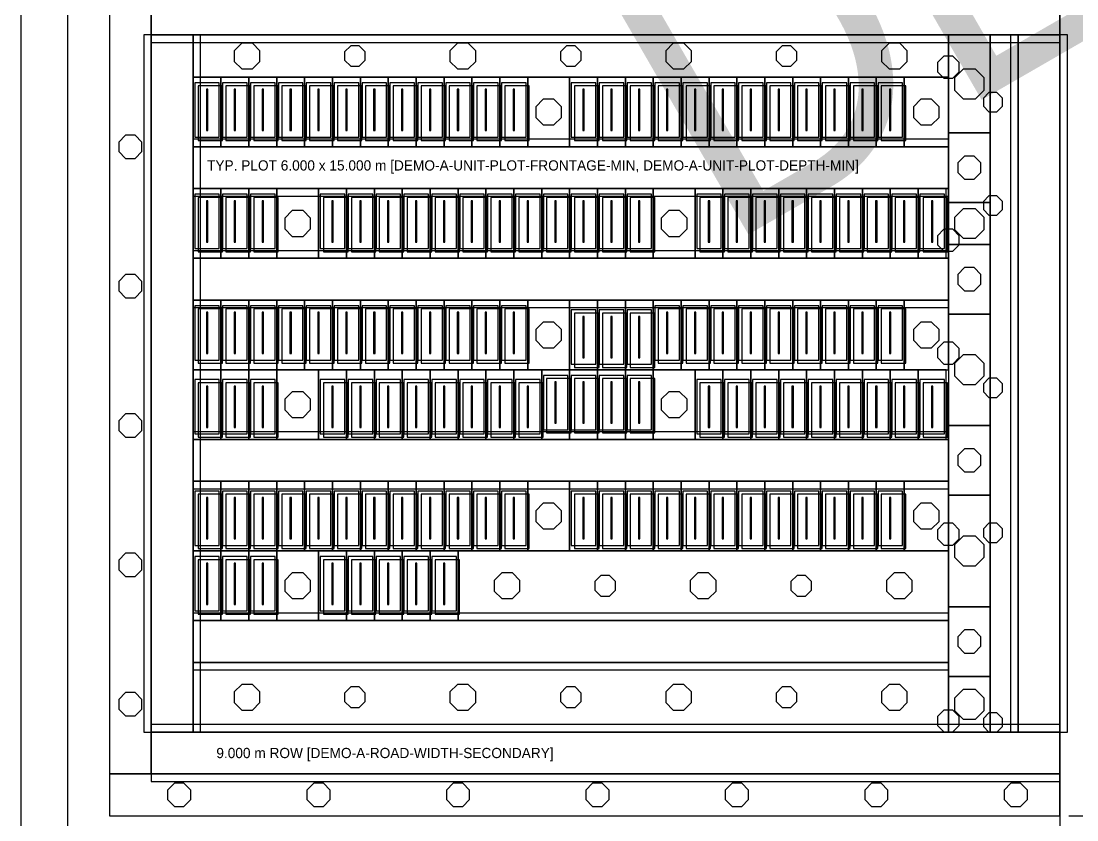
# Model space of a CAD drawing. Header units: metres. Extents: x -33 to 460, y -76 to 440.
# Drawn here: x -10 to 217.1, y 11.1 to 183.1 of the extents above; entities that cross this region are included whole.
import ezdxf
from ezdxf.enums import TextEntityAlignment as Align

# ---------------------------------------------------------------- set-up
doc = ezdxf.new("R2010")
doc.units = ezdxf.units.M
doc.linetypes.add('DASHED', pattern=[4.8, 3, -1.8])
for name, color, linetype in [('BUILDING', 34, 'CONTINUOUS'), ('DIMENSION', 2, 'CONTINUOUS'), ('ENVELOPE', 1, 'DASHED'), ('GREEN', 3, 'CONTINUOUS'), ('MARKING', 7, 'CONTINUOUS'), ('PAVING', 9, 'CONTINUOUS'), ('PLOT', 30, 'CONTINUOUS'), ('ROAD-PRIMARY', 8, 'CONTINUOUS'), ('ROAD-SECONDARY', 9, 'CONTINUOUS'), ('SHADOW', 8, 'CONTINUOUS'), ('SITE', 7, 'CONTINUOUS'), ('TREE', 3, 'CONTINUOUS'), ('WATERMARK', 8, 'CONTINUOUS')]:
    doc.layers.add(name, color=color, linetype=linetype)

msp = doc.modelspace()

# ---------------------------------------------------------------- linework, layer by layer
at = {"layer": 'BUILDING'}
for points in [[(27.36, 158.1), (32.64, 158.1), (32.64, 169.8), (27.36, 169.8)], [(33.36, 158.1), (38.64, 158.1), (38.64, 169.8), (33.36, 169.8)], [(39.36, 158.1), (44.64, 158.1), (44.64, 169.8), (39.36, 169.8)], [(45.36, 158.1), (50.64, 158.1), (50.64, 169.8), (45.36, 169.8)], [(51.36, 158.1), (56.64, 158.1), (56.64, 169.8), (51.36, 169.8)], [(57.36, 158.1), (62.64, 158.1), (62.64, 169.8), (57.36, 169.8)], [(63.36, 158.1), (68.64, 158.1), (68.64, 169.8), (63.36, 169.8)], [(69.36, 158.1), (74.64, 158.1), (74.64, 169.8), (69.36, 169.8)], [(75.36, 158.1), (80.64, 158.1), (80.64, 169.8), (75.36, 169.8)], [(81.36, 158.1), (86.64, 158.1), (86.64, 169.8), (81.36, 169.8)], [(87.36, 158.1), (92.64, 158.1), (92.64, 169.8), (87.36, 169.8)], [(93.36, 158.1), (98.64, 158.1), (98.64, 169.8), (93.36, 169.8)], [(108.36, 158.1), (113.64, 158.1), (113.64, 169.8), (108.36, 169.8)], [(114.36, 158.1), (119.64, 158.1), (119.64, 169.8), (114.36, 169.8)], [(120.36, 158.1), (125.64, 158.1), (125.64, 169.8), (120.36, 169.8)], [(126.36, 158.1), (131.64, 158.1), (131.64, 169.8), (126.36, 169.8)], [(132.36, 158.1), (137.64, 158.1), (137.64, 169.8), (132.36, 169.8)], [(138.36, 158.1), (143.64, 158.1), (143.64, 169.8), (138.36, 169.8)], [(144.36, 158.1), (149.64, 158.1), (149.64, 169.8), (144.36, 169.8)], [(150.36, 158.1), (155.64, 158.1), (155.64, 169.8), (150.36, 169.8)], [(156.36, 158.1), (161.64, 158.1), (161.64, 169.8), (156.36, 169.8)], [(162.36, 158.1), (167.64, 158.1), (167.64, 169.8), (162.36, 169.8)], [(168.36, 158.1), (173.64, 158.1), (173.64, 169.8), (168.36, 169.8)], [(174.36, 158.1), (179.64, 158.1), (179.64, 169.8), (174.36, 169.8)], [(27.36, 134.1), (32.64, 134.1), (32.64, 145.8), (27.36, 145.8)], [(33.36, 134.1), (38.64, 134.1), (38.64, 145.8), (33.36, 145.8)], [(39.36, 134.1), (44.64, 134.1), (44.64, 145.8), (39.36, 145.8)], [(54.36, 134.1), (59.64, 134.1), (59.64, 145.8), (54.36, 145.8)], [(60.36, 134.1), (65.64, 134.1), (65.64, 145.8), (60.36, 145.8)], [(66.36, 134.1), (71.64, 134.1), (71.64, 145.8), (66.36, 145.8)], [(72.36, 134.1), (77.64, 134.1), (77.64, 145.8), (72.36, 145.8)], [(78.36, 134.1), (83.64, 134.1), (83.64, 145.8), (78.36, 145.8)], [(84.36, 134.1), (89.64, 134.1), (89.64, 145.8), (84.36, 145.8)], [(90.36, 134.1), (95.64, 134.1), (95.64, 145.8), (90.36, 145.8)], [(96.36, 134.1), (101.64, 134.1), (101.64, 145.8), (96.36, 145.8)], [(102.36, 134.1), (107.64, 134.1), (107.64, 145.8), (102.36, 145.8)], [(108.36, 134.1), (113.64, 134.1), (113.64, 145.8), (108.36, 145.8)], [(114.36, 134.1), (119.64, 134.1), (119.64, 145.8), (114.36, 145.8)], [(120.36, 134.1), (125.64, 134.1), (125.64, 145.8), (120.36, 145.8)], [(135.36, 134.1), (140.64, 134.1), (140.64, 145.8), (135.36, 145.8)], [(141.36, 134.1), (146.64, 134.1), (146.64, 145.8), (141.36, 145.8)], [(147.36, 134.1), (152.64, 134.1), (152.64, 145.8), (147.36, 145.8)], [(153.36, 134.1), (158.64, 134.1), (158.64, 145.8), (153.36, 145.8)], [(159.36, 134.1), (164.64, 134.1), (164.64, 145.8), (159.36, 145.8)], [(165.36, 134.1), (170.64, 134.1), (170.64, 145.8), (165.36, 145.8)], [(171.36, 134.1), (176.64, 134.1), (176.64, 145.8), (171.36, 145.8)], [(177.36, 134.1), (182.64, 134.1), (182.64, 145.8), (177.36, 145.8)], [(183.36, 134.1), (188.64, 134.1), (188.64, 145.8), (183.36, 145.8)], [(27.36, 110.1), (32.64, 110.1), (32.64, 121.8), (27.36, 121.8)], [(33.36, 110.1), (38.64, 110.1), (38.64, 121.8), (33.36, 121.8)], [(39.36, 110.1), (44.64, 110.1), (44.64, 121.8), (39.36, 121.8)], [(45.36, 110.1), (50.64, 110.1), (50.64, 121.8), (45.36, 121.8)], [(51.36, 110.1), (56.64, 110.1), (56.64, 121.8), (51.36, 121.8)], [(57.36, 110.1), (62.64, 110.1), (62.64, 121.8), (57.36, 121.8)], [(63.36, 110.1), (68.64, 110.1), (68.64, 121.8), (63.36, 121.8)], [(69.36, 110.1), (74.64, 110.1), (74.64, 121.8), (69.36, 121.8)], [(75.36, 110.1), (80.64, 110.1), (80.64, 121.8), (75.36, 121.8)], [(81.36, 110.1), (86.64, 110.1), (86.64, 121.8), (81.36, 121.8)], [(87.36, 110.1), (92.64, 110.1), (92.64, 121.8), (87.36, 121.8)], [(93.36, 110.1), (98.64, 110.1), (98.64, 121.8), (93.36, 121.8)], [(108.36, 109.2), (113.64, 109.2), (113.64, 120.9), (108.36, 120.9)], [(114.36, 109.2), (119.64, 109.2), (119.64, 120.9), (114.36, 120.9)], [(120.36, 109.2), (125.64, 109.2), (125.64, 120.9), (120.36, 120.9)], [(126.36, 110.1), (131.64, 110.1), (131.64, 121.8), (126.36, 121.8)], [(132.36, 110.1), (137.64, 110.1), (137.64, 121.8), (132.36, 121.8)], [(138.36, 110.1), (143.64, 110.1), (143.64, 121.8), (138.36, 121.8)], [(144.36, 110.1), (149.64, 110.1), (149.64, 121.8), (144.36, 121.8)], [(150.36, 110.1), (155.64, 110.1), (155.64, 121.8), (150.36, 121.8)], [(156.36, 110.1), (161.64, 110.1), (161.64, 121.8), (156.36, 121.8)], [(162.36, 110.1), (167.64, 110.1), (167.64, 121.8), (162.36, 121.8)], [(168.36, 110.1), (173.64, 110.1), (173.64, 121.8), (168.36, 121.8)], [(174.36, 110.1), (179.64, 110.1), (179.64, 121.8), (174.36, 121.8)], [(102.36, 95.1), (107.64, 95.1), (107.64, 106.8), (102.36, 106.8)], [(108.36, 95.1), (113.64, 95.1), (113.64, 106.8), (108.36, 106.8)], [(114.36, 95.1), (119.64, 95.1), (119.64, 106.8), (114.36, 106.8)], [(120.36, 95.1), (125.64, 95.1), (125.64, 106.8), (120.36, 106.8)], [(27.36, 94.2), (32.64, 94.2), (32.64, 105.9), (27.36, 105.9)], [(33.36, 94.2), (38.64, 94.2), (38.64, 105.9), (33.36, 105.9)], [(39.36, 94.2), (44.64, 94.2), (44.64, 105.9), (39.36, 105.9)], [(54.36, 94.2), (59.64, 94.2), (59.64, 105.9), (54.36, 105.9)], [(60.36, 94.2), (65.64, 94.2), (65.64, 105.9), (60.36, 105.9)], [(66.36, 94.2), (71.64, 94.2), (71.64, 105.9), (66.36, 105.9)], [(72.36, 94.2), (77.64, 94.2), (77.64, 105.9), (72.36, 105.9)], [(78.36, 94.2), (83.64, 94.2), (83.64, 105.9), (78.36, 105.9)], [(84.36, 94.2), (89.64, 94.2), (89.64, 105.9), (84.36, 105.9)], [(90.36, 94.2), (95.64, 94.2), (95.64, 105.9), (90.36, 105.9)], [(96.36, 94.2), (101.64, 94.2), (101.64, 105.9), (96.36, 105.9)], [(135.36, 94.2), (140.64, 94.2), (140.64, 105.9), (135.36, 105.9)], [(141.36, 94.2), (146.64, 94.2), (146.64, 105.9), (141.36, 105.9)], [(147.36, 94.2), (152.64, 94.2), (152.64, 105.9), (147.36, 105.9)], [(153.36, 94.2), (158.64, 94.2), (158.64, 105.9), (153.36, 105.9)], [(159.36, 94.2), (164.64, 94.2), (164.64, 105.9), (159.36, 105.9)], [(165.36, 94.2), (170.64, 94.2), (170.64, 105.9), (165.36, 105.9)], [(171.36, 94.2), (176.64, 94.2), (176.64, 105.9), (171.36, 105.9)], [(177.36, 94.2), (182.64, 94.2), (182.64, 105.9), (177.36, 105.9)], [(183.36, 94.2), (188.64, 94.2), (188.64, 105.9), (183.36, 105.9)], [(27.36, 70.2), (32.64, 70.2), (32.64, 81.9), (27.36, 81.9)], [(33.36, 70.2), (38.64, 70.2), (38.64, 81.9), (33.36, 81.9)], [(39.36, 70.2), (44.64, 70.2), (44.64, 81.9), (39.36, 81.9)], [(45.36, 70.2), (50.64, 70.2), (50.64, 81.9), (45.36, 81.9)], [(51.36, 70.2), (56.64, 70.2), (56.64, 81.9), (51.36, 81.9)], [(57.36, 70.2), (62.64, 70.2), (62.64, 81.9), (57.36, 81.9)], [(63.36, 70.2), (68.64, 70.2), (68.64, 81.9), (63.36, 81.9)], [(69.36, 70.2), (74.64, 70.2), (74.64, 81.9), (69.36, 81.9)], [(75.36, 70.2), (80.64, 70.2), (80.64, 81.9), (75.36, 81.9)], [(81.36, 70.2), (86.64, 70.2), (86.64, 81.9), (81.36, 81.9)], [(87.36, 70.2), (92.64, 70.2), (92.64, 81.9), (87.36, 81.9)], [(93.36, 70.2), (98.64, 70.2), (98.64, 81.9), (93.36, 81.9)], [(108.36, 70.2), (113.64, 70.2), (113.64, 81.9), (108.36, 81.9)], [(114.36, 70.2), (119.64, 70.2), (119.64, 81.9), (114.36, 81.9)], [(120.36, 70.2), (125.64, 70.2), (125.64, 81.9), (120.36, 81.9)], [(126.36, 70.2), (131.64, 70.2), (131.64, 81.9), (126.36, 81.9)], [(132.36, 70.2), (137.64, 70.2), (137.64, 81.9), (132.36, 81.9)], [(138.36, 70.2), (143.64, 70.2), (143.64, 81.9), (138.36, 81.9)], [(144.36, 70.2), (149.64, 70.2), (149.64, 81.9), (144.36, 81.9)], [(150.36, 70.2), (155.64, 70.2), (155.64, 81.9), (150.36, 81.9)], [(156.36, 70.2), (161.64, 70.2), (161.64, 81.9), (156.36, 81.9)], [(162.36, 70.2), (167.64, 70.2), (167.64, 81.9), (162.36, 81.9)], [(168.36, 70.2), (173.64, 70.2), (173.64, 81.9), (168.36, 81.9)], [(174.36, 70.2), (179.64, 70.2), (179.64, 81.9), (174.36, 81.9)], [(27.36, 56.1), (32.64, 56.1), (32.64, 67.8), (27.36, 67.8)], [(33.36, 56.1), (38.64, 56.1), (38.64, 67.8), (33.36, 67.8)], [(39.36, 56.1), (44.64, 56.1), (44.64, 67.8), (39.36, 67.8)], [(54.36, 56.1), (59.64, 56.1), (59.64, 67.8), (54.36, 67.8)], [(60.36, 56.1), (65.64, 56.1), (65.64, 67.8), (60.36, 67.8)], [(66.36, 56.1), (71.64, 56.1), (71.64, 67.8), (66.36, 67.8)], [(72.36, 56.1), (77.64, 56.1), (77.64, 67.8), (72.36, 67.8)], [(78.36, 56.1), (83.64, 56.1), (83.64, 67.8), (78.36, 67.8)]]:
    msp.add_lwpolyline(points, close=True, dxfattribs=at)
at = {"layer": 'DIMENSION'}
msp.add_lwpolyline([(-10, 0), (-10, 440)], dxfattribs=at)
at = {"layer": 'ENVELOPE'}
msp.add_lwpolyline([(9, 12), (451, 12), (451, 431), (9, 431)], close=True, dxfattribs=at)
at = {"layer": 'GREEN'}
for points in [[(9, 21), (18, 21), (18, 422), (9, 422)], [(27, 171), (189.5, 171), (189.5, 180.1), (27, 180.1)], [(189.5, 159), (198.5, 159), (198.5, 180.1), (189.5, 180.1)], [(198.5, 30), (204.5, 30), (204.5, 180.1), (198.5, 180.1)], [(99, 156), (108, 156), (108, 171), (99, 171)], [(180, 156), (189.5, 156), (189.5, 171), (180, 171)], [(45, 132), (54, 132), (54, 147), (45, 147)], [(126, 132), (135, 132), (135, 147), (126, 147)], [(189.5, 135), (198.5, 135), (198.5, 144), (189.5, 144)], [(99, 108), (108, 108), (108, 123), (99, 123)], [(180, 108), (189.5, 108), (189.5, 123), (180, 123)], [(189.5, 96), (198.5, 96), (198.5, 120), (189.5, 120)], [(45, 93), (54, 93), (54, 108), (45, 108)], [(126, 93), (135, 93), (135, 108), (126, 108)], [(99, 69), (108, 69), (108, 84), (99, 84)], [(180, 69), (189.5, 69), (189.5, 84), (180, 84)], [(189.5, 57), (198.5, 57), (198.5, 81), (189.5, 81)], [(45, 54), (54, 54), (54, 69), (45, 69)], [(84, 54), (189.5, 54), (189.5, 69), (84, 69)], [(27, 30), (189.5, 30), (189.5, 45), (27, 45)], [(189.5, 30), (198.5, 30), (198.5, 42), (189.5, 42)], [(9, 12), (213.5, 12), (213.5, 21), (9, 21)]]:
    msp.add_lwpolyline(points, close=True, dxfattribs=at)
at = {"layer": 'MARKING'}
for points in [[(29.85, 159.504), (30.15, 159.504), (30.15, 168.396), (29.85, 168.396)], [(35.85, 159.504), (36.15, 159.504), (36.15, 168.396), (35.85, 168.396)], [(41.85, 159.504), (42.15, 159.504), (42.15, 168.396), (41.85, 168.396)], [(47.85, 159.504), (48.15, 159.504), (48.15, 168.396), (47.85, 168.396)], [(53.85, 159.504), (54.15, 159.504), (54.15, 168.396), (53.85, 168.396)], [(59.85, 159.504), (60.15, 159.504), (60.15, 168.396), (59.85, 168.396)], [(65.85, 159.504), (66.15, 159.504), (66.15, 168.396), (65.85, 168.396)], [(71.85, 159.504), (72.15, 159.504), (72.15, 168.396), (71.85, 168.396)], [(77.85, 159.504), (78.15, 159.504), (78.15, 168.396), (77.85, 168.396)], [(83.85, 159.504), (84.15, 159.504), (84.15, 168.396), (83.85, 168.396)], [(89.85, 159.504), (90.15, 159.504), (90.15, 168.396), (89.85, 168.396)], [(95.85, 159.504), (96.15, 159.504), (96.15, 168.396), (95.85, 168.396)], [(110.85, 159.504), (111.15, 159.504), (111.15, 168.396), (110.85, 168.396)], [(116.85, 159.504), (117.15, 159.504), (117.15, 168.396), (116.85, 168.396)], [(122.85, 159.504), (123.15, 159.504), (123.15, 168.396), (122.85, 168.396)], [(128.85, 159.504), (129.15, 159.504), (129.15, 168.396), (128.85, 168.396)], [(134.85, 159.504), (135.15, 159.504), (135.15, 168.396), (134.85, 168.396)], [(140.85, 159.504), (141.15, 159.504), (141.15, 168.396), (140.85, 168.396)], [(146.85, 159.504), (147.15, 159.504), (147.15, 168.396), (146.85, 168.396)], [(152.85, 159.504), (153.15, 159.504), (153.15, 168.396), (152.85, 168.396)], [(158.85, 159.504), (159.15, 159.504), (159.15, 168.396), (158.85, 168.396)], [(164.85, 159.504), (165.15, 159.504), (165.15, 168.396), (164.85, 168.396)], [(170.85, 159.504), (171.15, 159.504), (171.15, 168.396), (170.85, 168.396)], [(176.85, 159.504), (177.15, 159.504), (177.15, 168.396), (176.85, 168.396)], [(29.85, 135.504), (30.15, 135.504), (30.15, 144.396), (29.85, 144.396)], [(35.85, 135.504), (36.15, 135.504), (36.15, 144.396), (35.85, 144.396)], [(41.85, 135.504), (42.15, 135.504), (42.15, 144.396), (41.85, 144.396)], [(56.85, 135.504), (57.15, 135.504), (57.15, 144.396), (56.85, 144.396)], [(62.85, 135.504), (63.15, 135.504), (63.15, 144.396), (62.85, 144.396)], [(68.85, 135.504), (69.15, 135.504), (69.15, 144.396), (68.85, 144.396)], [(74.85, 135.504), (75.15, 135.504), (75.15, 144.396), (74.85, 144.396)], [(80.85, 135.504), (81.15, 135.504), (81.15, 144.396), (80.85, 144.396)], [(86.85, 135.504), (87.15, 135.504), (87.15, 144.396), (86.85, 144.396)], [(92.85, 135.504), (93.15, 135.504), (93.15, 144.396), (92.85, 144.396)], [(98.85, 135.504), (99.15, 135.504), (99.15, 144.396), (98.85, 144.396)], [(104.85, 135.504), (105.15, 135.504), (105.15, 144.396), (104.85, 144.396)], [(110.85, 135.504), (111.15, 135.504), (111.15, 144.396), (110.85, 144.396)], [(116.85, 135.504), (117.15, 135.504), (117.15, 144.396), (116.85, 144.396)], [(122.85, 135.504), (123.15, 135.504), (123.15, 144.396), (122.85, 144.396)], [(137.85, 135.504), (138.15, 135.504), (138.15, 144.396), (137.85, 144.396)], [(143.85, 135.504), (144.15, 135.504), (144.15, 144.396), (143.85, 144.396)], [(149.85, 135.504), (150.15, 135.504), (150.15, 144.396), (149.85, 144.396)], [(155.85, 135.504), (156.15, 135.504), (156.15, 144.396), (155.85, 144.396)], [(161.85, 135.504), (162.15, 135.504), (162.15, 144.396), (161.85, 144.396)], [(167.85, 135.504), (168.15, 135.504), (168.15, 144.396), (167.85, 144.396)], [(173.85, 135.504), (174.15, 135.504), (174.15, 144.396), (173.85, 144.396)], [(179.85, 135.504), (180.15, 135.504), (180.15, 144.396), (179.85, 144.396)], [(185.85, 135.504), (186.15, 135.504), (186.15, 144.396), (185.85, 144.396)], [(29.85, 111.504), (30.15, 111.504), (30.15, 120.396), (29.85, 120.396)], [(35.85, 111.504), (36.15, 111.504), (36.15, 120.396), (35.85, 120.396)], [(41.85, 111.504), (42.15, 111.504), (42.15, 120.396), (41.85, 120.396)], [(47.85, 111.504), (48.15, 111.504), (48.15, 120.396), (47.85, 120.396)], [(53.85, 111.504), (54.15, 111.504), (54.15, 120.396), (53.85, 120.396)], [(59.85, 111.504), (60.15, 111.504), (60.15, 120.396), (59.85, 120.396)], [(65.85, 111.504), (66.15, 111.504), (66.15, 120.396), (65.85, 120.396)], [(71.85, 111.504), (72.15, 111.504), (72.15, 120.396), (71.85, 120.396)], [(77.85, 111.504), (78.15, 111.504), (78.15, 120.396), (77.85, 120.396)], [(83.85, 111.504), (84.15, 111.504), (84.15, 120.396), (83.85, 120.396)], [(89.85, 111.504), (90.15, 111.504), (90.15, 120.396), (89.85, 120.396)], [(95.85, 111.504), (96.15, 111.504), (96.15, 120.396), (95.85, 120.396)], [(128.85, 111.504), (129.15, 111.504), (129.15, 120.396), (128.85, 120.396)], [(134.85, 111.504), (135.15, 111.504), (135.15, 120.396), (134.85, 120.396)], [(140.85, 111.504), (141.15, 111.504), (141.15, 120.396), (140.85, 120.396)], [(146.85, 111.504), (147.15, 111.504), (147.15, 120.396), (146.85, 120.396)], [(152.85, 111.504), (153.15, 111.504), (153.15, 120.396), (152.85, 120.396)], [(158.85, 111.504), (159.15, 111.504), (159.15, 120.396), (158.85, 120.396)], [(164.85, 111.504), (165.15, 111.504), (165.15, 120.396), (164.85, 120.396)], [(170.85, 111.504), (171.15, 111.504), (171.15, 120.396), (170.85, 120.396)], [(176.85, 111.504), (177.15, 111.504), (177.15, 120.396), (176.85, 120.396)], [(110.85, 110.604), (111.15, 110.604), (111.15, 119.496), (110.85, 119.496)], [(116.85, 110.604), (117.15, 110.604), (117.15, 119.496), (116.85, 119.496)], [(122.85, 110.604), (123.15, 110.604), (123.15, 119.496), (122.85, 119.496)], [(29.85, 95.604), (30.15, 95.604), (30.15, 104.496), (29.85, 104.496)], [(35.85, 95.604), (36.15, 95.604), (36.15, 104.496), (35.85, 104.496)], [(41.85, 95.604), (42.15, 95.604), (42.15, 104.496), (41.85, 104.496)], [(56.85, 95.604), (57.15, 95.604), (57.15, 104.496), (56.85, 104.496)], [(62.85, 95.604), (63.15, 95.604), (63.15, 104.496), (62.85, 104.496)], [(68.85, 95.604), (69.15, 95.604), (69.15, 104.496), (68.85, 104.496)], [(74.85, 95.604), (75.15, 95.604), (75.15, 104.496), (74.85, 104.496)], [(80.85, 95.604), (81.15, 95.604), (81.15, 104.496), (80.85, 104.496)], [(86.85, 95.604), (87.15, 95.604), (87.15, 104.496), (86.85, 104.496)], [(92.85, 95.604), (93.15, 95.604), (93.15, 104.496), (92.85, 104.496)], [(98.85, 95.604), (99.15, 95.604), (99.15, 104.496), (98.85, 104.496)], [(104.85, 96.504), (105.15, 96.504), (105.15, 105.396), (104.85, 105.396)], [(110.85, 96.504), (111.15, 96.504), (111.15, 105.396), (110.85, 105.396)], [(116.85, 96.504), (117.15, 96.504), (117.15, 105.396), (116.85, 105.396)], [(122.85, 96.504), (123.15, 96.504), (123.15, 105.396), (122.85, 105.396)], [(137.85, 95.604), (138.15, 95.604), (138.15, 104.496), (137.85, 104.496)], [(143.85, 95.604), (144.15, 95.604), (144.15, 104.496), (143.85, 104.496)], [(149.85, 95.604), (150.15, 95.604), (150.15, 104.496), (149.85, 104.496)], [(155.85, 95.604), (156.15, 95.604), (156.15, 104.496), (155.85, 104.496)], [(161.85, 95.604), (162.15, 95.604), (162.15, 104.496), (161.85, 104.496)], [(167.85, 95.604), (168.15, 95.604), (168.15, 104.496), (167.85, 104.496)], [(173.85, 95.604), (174.15, 95.604), (174.15, 104.496), (173.85, 104.496)], [(179.85, 95.604), (180.15, 95.604), (180.15, 104.496), (179.85, 104.496)], [(185.85, 95.604), (186.15, 95.604), (186.15, 104.496), (185.85, 104.496)], [(29.85, 71.604), (30.15, 71.604), (30.15, 80.496), (29.85, 80.496)], [(35.85, 71.604), (36.15, 71.604), (36.15, 80.496), (35.85, 80.496)], [(41.85, 71.604), (42.15, 71.604), (42.15, 80.496), (41.85, 80.496)], [(47.85, 71.604), (48.15, 71.604), (48.15, 80.496), (47.85, 80.496)], [(53.85, 71.604), (54.15, 71.604), (54.15, 80.496), (53.85, 80.496)], [(59.85, 71.604), (60.15, 71.604), (60.15, 80.496), (59.85, 80.496)], [(65.85, 71.604), (66.15, 71.604), (66.15, 80.496), (65.85, 80.496)], [(71.85, 71.604), (72.15, 71.604), (72.15, 80.496), (71.85, 80.496)], [(77.85, 71.604), (78.15, 71.604), (78.15, 80.496), (77.85, 80.496)], [(83.85, 71.604), (84.15, 71.604), (84.15, 80.496), (83.85, 80.496)], [(89.85, 71.604), (90.15, 71.604), (90.15, 80.496), (89.85, 80.496)], [(95.85, 71.604), (96.15, 71.604), (96.15, 80.496), (95.85, 80.496)], [(110.85, 71.604), (111.15, 71.604), (111.15, 80.496), (110.85, 80.496)], [(116.85, 71.604), (117.15, 71.604), (117.15, 80.496), (116.85, 80.496)], [(122.85, 71.604), (123.15, 71.604), (123.15, 80.496), (122.85, 80.496)], [(128.85, 71.604), (129.15, 71.604), (129.15, 80.496), (128.85, 80.496)], [(134.85, 71.604), (135.15, 71.604), (135.15, 80.496), (134.85, 80.496)], [(140.85, 71.604), (141.15, 71.604), (141.15, 80.496), (140.85, 80.496)], [(146.85, 71.604), (147.15, 71.604), (147.15, 80.496), (146.85, 80.496)], [(152.85, 71.604), (153.15, 71.604), (153.15, 80.496), (152.85, 80.496)], [(158.85, 71.604), (159.15, 71.604), (159.15, 80.496), (158.85, 80.496)], [(164.85, 71.604), (165.15, 71.604), (165.15, 80.496), (164.85, 80.496)], [(170.85, 71.604), (171.15, 71.604), (171.15, 80.496), (170.85, 80.496)], [(176.85, 71.604), (177.15, 71.604), (177.15, 80.496), (176.85, 80.496)], [(29.85, 57.504), (30.15, 57.504), (30.15, 66.396), (29.85, 66.396)], [(35.85, 57.504), (36.15, 57.504), (36.15, 66.396), (35.85, 66.396)], [(41.85, 57.504), (42.15, 57.504), (42.15, 66.396), (41.85, 66.396)], [(56.85, 57.504), (57.15, 57.504), (57.15, 66.396), (56.85, 66.396)], [(62.85, 57.504), (63.15, 57.504), (63.15, 66.396), (62.85, 66.396)], [(68.85, 57.504), (69.15, 57.504), (69.15, 66.396), (68.85, 66.396)], [(74.85, 57.504), (75.15, 57.504), (75.15, 66.396), (74.85, 66.396)], [(80.85, 57.504), (81.15, 57.504), (81.15, 66.396), (80.85, 66.396)]]:
    msp.add_lwpolyline(points, close=True, dxfattribs=at)
at = {"layer": 'PAVING'}
for points in [[(16.38, 30), (18, 30), (18, 180.1), (16.38, 180.1)], [(18, 178.48), (213.5, 178.48), (213.5, 180.1), (18, 180.1)], [(27, 30), (28.62, 30), (28.62, 180.1), (27, 180.1)], [(202.88, 30), (204.5, 30), (204.5, 180.1), (202.88, 180.1)], [(213.5, 30), (215.12, 30), (215.12, 180.1), (213.5, 180.1)], [(27, 156), (189.5, 156), (189.5, 157.62), (27, 157.62)], [(196.494475, 152.533245), (195.033245, 153.994475), (192.966755, 153.994475), (191.505525, 152.533245), (191.505525, 150.466755), (192.966755, 149.005525), (195.033245, 149.005525), (196.494475, 150.466755)], [(27, 145.38), (189.5, 145.38), (189.5, 147), (27, 147)], [(27, 132), (189.5, 132), (189.5, 133.62), (27, 133.62)], [(196.494475, 128.533245), (195.033245, 129.994475), (192.966755, 129.994475), (191.505525, 128.533245), (191.505525, 126.466755), (192.966755, 125.005525), (195.033245, 125.005525), (196.494475, 126.466755)], [(27, 121.38), (189.5, 121.38), (189.5, 123), (27, 123)], [(27, 93), (189.5, 93), (189.5, 94.62), (27, 94.62)], [(196.494475, 89.533245), (195.033245, 90.994475), (192.966755, 90.994475), (191.505525, 89.533245), (191.505525, 87.466755), (192.966755, 86.005525), (195.033245, 86.005525), (196.494475, 87.466755)], [(27, 82.38), (189.5, 82.38), (189.5, 84), (27, 84)], [(27, 54), (189.5, 54), (189.5, 55.62), (27, 55.62)], [(196.494475, 50.533245), (195.033245, 51.994475), (192.966755, 51.994475), (191.505525, 50.533245), (191.505525, 48.466755), (192.966755, 47.005525), (195.033245, 47.005525), (196.494475, 48.466755)], [(27, 43.38), (189.5, 43.38), (189.5, 45), (27, 45)], [(18, 30), (213.5, 30), (213.5, 31.62), (18, 31.62)], [(18, 19.38), (213.5, 19.38), (213.5, 21), (18, 21)]]:
    msp.add_lwpolyline(points, close=True, dxfattribs=at)
at = {"layer": 'PLOT'}
for points in [[(27, 156), (33, 156), (33, 171), (27, 171)], [(33, 156), (39, 156), (39, 171), (33, 171)], [(39, 156), (45, 156), (45, 171), (39, 171)], [(45, 156), (51, 156), (51, 171), (45, 171)], [(51, 156), (57, 156), (57, 171), (51, 171)], [(57, 156), (63, 156), (63, 171), (57, 171)], [(63, 156), (69, 156), (69, 171), (63, 171)], [(69, 156), (75, 156), (75, 171), (69, 171)], [(75, 156), (81, 156), (81, 171), (75, 171)], [(81, 156), (87, 156), (87, 171), (81, 171)], [(87, 156), (93, 156), (93, 171), (87, 171)], [(93, 156), (99, 156), (99, 171), (93, 171)], [(108, 156), (114, 156), (114, 171), (108, 171)], [(114, 156), (120, 156), (120, 171), (114, 171)], [(120, 156), (126, 156), (126, 171), (120, 171)], [(126, 156), (132, 156), (132, 171), (126, 171)], [(132, 156), (138, 156), (138, 171), (132, 171)], [(138, 156), (144, 156), (144, 171), (138, 171)], [(144, 156), (150, 156), (150, 171), (144, 171)], [(150, 156), (156, 156), (156, 171), (150, 171)], [(156, 156), (162, 156), (162, 171), (156, 171)], [(162, 156), (168, 156), (168, 171), (162, 171)], [(168, 156), (174, 156), (174, 171), (168, 171)], [(174, 156), (180, 156), (180, 171), (174, 171)], [(27, 132), (33, 132), (33, 147), (27, 147)], [(33, 132), (39, 132), (39, 147), (33, 147)], [(39, 132), (45, 132), (45, 147), (39, 147)], [(54, 132), (60, 132), (60, 147), (54, 147)], [(60, 132), (66, 132), (66, 147), (60, 147)], [(66, 132), (72, 132), (72, 147), (66, 147)], [(72, 132), (78, 132), (78, 147), (72, 147)], [(78, 132), (84, 132), (84, 147), (78, 147)], [(84, 132), (90, 132), (90, 147), (84, 147)], [(90, 132), (96, 132), (96, 147), (90, 147)], [(96, 132), (102, 132), (102, 147), (96, 147)], [(102, 132), (108, 132), (108, 147), (102, 147)], [(108, 132), (114, 132), (114, 147), (108, 147)], [(114, 132), (120, 132), (120, 147), (114, 147)], [(120, 132), (126, 132), (126, 147), (120, 147)], [(135, 132), (141, 132), (141, 147), (135, 147)], [(141, 132), (147, 132), (147, 147), (141, 147)], [(147, 132), (153, 132), (153, 147), (147, 147)], [(153, 132), (159, 132), (159, 147), (153, 147)], [(159, 132), (165, 132), (165, 147), (159, 147)], [(165, 132), (171, 132), (171, 147), (165, 147)], [(171, 132), (177, 132), (177, 147), (171, 147)], [(177, 132), (183, 132), (183, 147), (177, 147)], [(183, 132), (189, 132), (189, 147), (183, 147)], [(27, 108), (33, 108), (33, 123), (27, 123)], [(33, 108), (39, 108), (39, 123), (33, 123)], [(39, 108), (45, 108), (45, 123), (39, 123)], [(45, 108), (51, 108), (51, 123), (45, 123)], [(51, 108), (57, 108), (57, 123), (51, 123)], [(57, 108), (63, 108), (63, 123), (57, 123)], [(63, 108), (69, 108), (69, 123), (63, 123)], [(69, 108), (75, 108), (75, 123), (69, 123)], [(75, 108), (81, 108), (81, 123), (75, 123)], [(81, 108), (87, 108), (87, 123), (81, 123)], [(87, 108), (93, 108), (93, 123), (87, 123)], [(93, 108), (99, 108), (99, 123), (93, 123)], [(108, 108), (114, 108), (114, 123), (108, 123)], [(114, 108), (120, 108), (120, 123), (114, 123)], [(120, 108), (126, 108), (126, 123), (120, 123)], [(126, 108), (132, 108), (132, 123), (126, 123)], [(132, 108), (138, 108), (138, 123), (132, 123)], [(138, 108), (144, 108), (144, 123), (138, 123)], [(144, 108), (150, 108), (150, 123), (144, 123)], [(150, 108), (156, 108), (156, 123), (150, 123)], [(156, 108), (162, 108), (162, 123), (156, 123)], [(162, 108), (168, 108), (168, 123), (162, 123)], [(168, 108), (174, 108), (174, 123), (168, 123)], [(174, 108), (180, 108), (180, 123), (174, 123)], [(27, 93), (33, 93), (33, 108), (27, 108)], [(33, 93), (39, 93), (39, 108), (33, 108)], [(39, 93), (45, 93), (45, 108), (39, 108)], [(54, 93), (60, 93), (60, 108), (54, 108)], [(60, 93), (66, 93), (66, 108), (60, 108)], [(66, 93), (72, 93), (72, 108), (66, 108)], [(72, 93), (78, 93), (78, 108), (72, 108)], [(78, 93), (84, 93), (84, 108), (78, 108)], [(84, 93), (90, 93), (90, 108), (84, 108)], [(90, 93), (96, 93), (96, 108), (90, 108)], [(96, 93), (102, 93), (102, 108), (96, 108)], [(102, 93), (108, 93), (108, 108), (102, 108)], [(108, 93), (114, 93), (114, 108), (108, 108)], [(114, 93), (120, 93), (120, 108), (114, 108)], [(120, 93), (126, 93), (126, 108), (120, 108)], [(135, 93), (141, 93), (141, 108), (135, 108)], [(141, 93), (147, 93), (147, 108), (141, 108)], [(147, 93), (153, 93), (153, 108), (147, 108)], [(153, 93), (159, 93), (159, 108), (153, 108)], [(159, 93), (165, 93), (165, 108), (159, 108)], [(165, 93), (171, 93), (171, 108), (165, 108)], [(171, 93), (177, 93), (177, 108), (171, 108)], [(177, 93), (183, 93), (183, 108), (177, 108)], [(183, 93), (189, 93), (189, 108), (183, 108)], [(27, 69), (33, 69), (33, 84), (27, 84)], [(33, 69), (39, 69), (39, 84), (33, 84)], [(39, 69), (45, 69), (45, 84), (39, 84)], [(45, 69), (51, 69), (51, 84), (45, 84)], [(51, 69), (57, 69), (57, 84), (51, 84)], [(57, 69), (63, 69), (63, 84), (57, 84)], [(63, 69), (69, 69), (69, 84), (63, 84)], [(69, 69), (75, 69), (75, 84), (69, 84)], [(75, 69), (81, 69), (81, 84), (75, 84)], [(81, 69), (87, 69), (87, 84), (81, 84)], [(87, 69), (93, 69), (93, 84), (87, 84)], [(93, 69), (99, 69), (99, 84), (93, 84)], [(108, 69), (114, 69), (114, 84), (108, 84)], [(114, 69), (120, 69), (120, 84), (114, 84)], [(120, 69), (126, 69), (126, 84), (120, 84)], [(126, 69), (132, 69), (132, 84), (126, 84)], [(132, 69), (138, 69), (138, 84), (132, 84)], [(138, 69), (144, 69), (144, 84), (138, 84)], [(144, 69), (150, 69), (150, 84), (144, 84)], [(150, 69), (156, 69), (156, 84), (150, 84)], [(156, 69), (162, 69), (162, 84), (156, 84)], [(162, 69), (168, 69), (168, 84), (162, 84)], [(168, 69), (174, 69), (174, 84), (168, 84)], [(174, 69), (180, 69), (180, 84), (174, 84)], [(27, 54), (33, 54), (33, 69), (27, 69)], [(33, 54), (39, 54), (39, 69), (33, 69)], [(39, 54), (45, 54), (45, 69), (39, 69)], [(54, 54), (60, 54), (60, 69), (54, 69)], [(60, 54), (66, 54), (66, 69), (60, 69)], [(66, 54), (72, 54), (72, 69), (66, 69)], [(72, 54), (78, 54), (78, 69), (72, 69)], [(78, 54), (84, 54), (84, 69), (78, 69)]]:
    msp.add_lwpolyline(points, close=True, dxfattribs=at)
at = {"layer": 'ROAD-PRIMARY'}
msp.add_lwpolyline([(213.5, 0), (225.5, 0), (225.5, 422), (213.5, 422)], close=True, dxfattribs=at)
at = {"layer": 'ROAD-SECONDARY'}
for points in [[(18, 180.1), (213.5, 180.1), (213.5, 189.1), (18, 189.1)], [(18, 30), (27, 30), (27, 180.1), (18, 180.1)], [(204.5, 30), (213.5, 30), (213.5, 180.1), (204.5, 180.1)], [(189.5, 144), (198.5, 144), (198.5, 159), (189.5, 159)], [(27, 147), (189.5, 147), (189.5, 156), (27, 156)], [(189.5, 120), (198.5, 120), (198.5, 135), (189.5, 135)], [(27, 123), (189.5, 123), (189.5, 132), (27, 132)], [(189.5, 81), (198.5, 81), (198.5, 96), (189.5, 96)], [(27, 84), (189.5, 84), (189.5, 93), (27, 93)], [(189.5, 42), (198.5, 42), (198.5, 57), (189.5, 57)], [(27, 45), (189.5, 45), (189.5, 54), (27, 54)], [(18, 21), (213.5, 21), (213.5, 30), (18, 30)]]:
    msp.add_lwpolyline(points, close=True, dxfattribs=at)
at = {"layer": 'SHADOW'}
for points in [[(28.06, 157.4), (33.34, 157.4), (33.34, 169.1), (28.06, 169.1)], [(34.06, 157.4), (39.34, 157.4), (39.34, 169.1), (34.06, 169.1)], [(40.06, 157.4), (45.34, 157.4), (45.34, 169.1), (40.06, 169.1)], [(46.06, 157.4), (51.34, 157.4), (51.34, 169.1), (46.06, 169.1)], [(52.06, 157.4), (57.34, 157.4), (57.34, 169.1), (52.06, 169.1)], [(58.06, 157.4), (63.34, 157.4), (63.34, 169.1), (58.06, 169.1)], [(64.06, 157.4), (69.34, 157.4), (69.34, 169.1), (64.06, 169.1)], [(70.06, 157.4), (75.34, 157.4), (75.34, 169.1), (70.06, 169.1)], [(76.06, 157.4), (81.34, 157.4), (81.34, 169.1), (76.06, 169.1)], [(82.06, 157.4), (87.34, 157.4), (87.34, 169.1), (82.06, 169.1)], [(88.06, 157.4), (93.34, 157.4), (93.34, 169.1), (88.06, 169.1)], [(94.06, 157.4), (99.34, 157.4), (99.34, 169.1), (94.06, 169.1)], [(109.06, 157.4), (114.34, 157.4), (114.34, 169.1), (109.06, 169.1)], [(115.06, 157.4), (120.34, 157.4), (120.34, 169.1), (115.06, 169.1)], [(121.06, 157.4), (126.34, 157.4), (126.34, 169.1), (121.06, 169.1)], [(127.06, 157.4), (132.34, 157.4), (132.34, 169.1), (127.06, 169.1)], [(133.06, 157.4), (138.34, 157.4), (138.34, 169.1), (133.06, 169.1)], [(139.06, 157.4), (144.34, 157.4), (144.34, 169.1), (139.06, 169.1)], [(145.06, 157.4), (150.34, 157.4), (150.34, 169.1), (145.06, 169.1)], [(151.06, 157.4), (156.34, 157.4), (156.34, 169.1), (151.06, 169.1)], [(157.06, 157.4), (162.34, 157.4), (162.34, 169.1), (157.06, 169.1)], [(163.06, 157.4), (168.34, 157.4), (168.34, 169.1), (163.06, 169.1)], [(169.06, 157.4), (174.34, 157.4), (174.34, 169.1), (169.06, 169.1)], [(175.06, 157.4), (180.34, 157.4), (180.34, 169.1), (175.06, 169.1)], [(28.06, 133.4), (33.34, 133.4), (33.34, 145.1), (28.06, 145.1)], [(34.06, 133.4), (39.34, 133.4), (39.34, 145.1), (34.06, 145.1)], [(40.06, 133.4), (45.34, 133.4), (45.34, 145.1), (40.06, 145.1)], [(55.06, 133.4), (60.34, 133.4), (60.34, 145.1), (55.06, 145.1)], [(61.06, 133.4), (66.34, 133.4), (66.34, 145.1), (61.06, 145.1)], [(67.06, 133.4), (72.34, 133.4), (72.34, 145.1), (67.06, 145.1)], [(73.06, 133.4), (78.34, 133.4), (78.34, 145.1), (73.06, 145.1)], [(79.06, 133.4), (84.34, 133.4), (84.34, 145.1), (79.06, 145.1)], [(85.06, 133.4), (90.34, 133.4), (90.34, 145.1), (85.06, 145.1)], [(91.06, 133.4), (96.34, 133.4), (96.34, 145.1), (91.06, 145.1)], [(97.06, 133.4), (102.34, 133.4), (102.34, 145.1), (97.06, 145.1)], [(103.06, 133.4), (108.34, 133.4), (108.34, 145.1), (103.06, 145.1)], [(109.06, 133.4), (114.34, 133.4), (114.34, 145.1), (109.06, 145.1)], [(115.06, 133.4), (120.34, 133.4), (120.34, 145.1), (115.06, 145.1)], [(121.06, 133.4), (126.34, 133.4), (126.34, 145.1), (121.06, 145.1)], [(136.06, 133.4), (141.34, 133.4), (141.34, 145.1), (136.06, 145.1)], [(142.06, 133.4), (147.34, 133.4), (147.34, 145.1), (142.06, 145.1)], [(148.06, 133.4), (153.34, 133.4), (153.34, 145.1), (148.06, 145.1)], [(154.06, 133.4), (159.34, 133.4), (159.34, 145.1), (154.06, 145.1)], [(160.06, 133.4), (165.34, 133.4), (165.34, 145.1), (160.06, 145.1)], [(166.06, 133.4), (171.34, 133.4), (171.34, 145.1), (166.06, 145.1)], [(172.06, 133.4), (177.34, 133.4), (177.34, 145.1), (172.06, 145.1)], [(178.06, 133.4), (183.34, 133.4), (183.34, 145.1), (178.06, 145.1)], [(184.06, 133.4), (189.34, 133.4), (189.34, 145.1), (184.06, 145.1)], [(28.06, 109.4), (33.34, 109.4), (33.34, 121.1), (28.06, 121.1)], [(34.06, 109.4), (39.34, 109.4), (39.34, 121.1), (34.06, 121.1)], [(40.06, 109.4), (45.34, 109.4), (45.34, 121.1), (40.06, 121.1)], [(46.06, 109.4), (51.34, 109.4), (51.34, 121.1), (46.06, 121.1)], [(52.06, 109.4), (57.34, 109.4), (57.34, 121.1), (52.06, 121.1)], [(58.06, 109.4), (63.34, 109.4), (63.34, 121.1), (58.06, 121.1)], [(64.06, 109.4), (69.34, 109.4), (69.34, 121.1), (64.06, 121.1)], [(70.06, 109.4), (75.34, 109.4), (75.34, 121.1), (70.06, 121.1)], [(76.06, 109.4), (81.34, 109.4), (81.34, 121.1), (76.06, 121.1)], [(82.06, 109.4), (87.34, 109.4), (87.34, 121.1), (82.06, 121.1)], [(88.06, 109.4), (93.34, 109.4), (93.34, 121.1), (88.06, 121.1)], [(94.06, 109.4), (99.34, 109.4), (99.34, 121.1), (94.06, 121.1)], [(127.06, 109.4), (132.34, 109.4), (132.34, 121.1), (127.06, 121.1)], [(133.06, 109.4), (138.34, 109.4), (138.34, 121.1), (133.06, 121.1)], [(139.06, 109.4), (144.34, 109.4), (144.34, 121.1), (139.06, 121.1)], [(145.06, 109.4), (150.34, 109.4), (150.34, 121.1), (145.06, 121.1)], [(151.06, 109.4), (156.34, 109.4), (156.34, 121.1), (151.06, 121.1)], [(157.06, 109.4), (162.34, 109.4), (162.34, 121.1), (157.06, 121.1)], [(163.06, 109.4), (168.34, 109.4), (168.34, 121.1), (163.06, 121.1)], [(169.06, 109.4), (174.34, 109.4), (174.34, 121.1), (169.06, 121.1)], [(175.06, 109.4), (180.34, 109.4), (180.34, 121.1), (175.06, 121.1)], [(109.06, 108.5), (114.34, 108.5), (114.34, 120.2), (109.06, 120.2)], [(115.06, 108.5), (120.34, 108.5), (120.34, 120.2), (115.06, 120.2)], [(121.06, 108.5), (126.34, 108.5), (126.34, 120.2), (121.06, 120.2)], [(28.06, 93.5), (33.34, 93.5), (33.34, 105.2), (28.06, 105.2)], [(34.06, 93.5), (39.34, 93.5), (39.34, 105.2), (34.06, 105.2)], [(40.06, 93.5), (45.34, 93.5), (45.34, 105.2), (40.06, 105.2)], [(55.06, 93.5), (60.34, 93.5), (60.34, 105.2), (55.06, 105.2)], [(61.06, 93.5), (66.34, 93.5), (66.34, 105.2), (61.06, 105.2)], [(67.06, 93.5), (72.34, 93.5), (72.34, 105.2), (67.06, 105.2)], [(73.06, 93.5), (78.34, 93.5), (78.34, 105.2), (73.06, 105.2)], [(79.06, 93.5), (84.34, 93.5), (84.34, 105.2), (79.06, 105.2)], [(85.06, 93.5), (90.34, 93.5), (90.34, 105.2), (85.06, 105.2)], [(91.06, 93.5), (96.34, 93.5), (96.34, 105.2), (91.06, 105.2)], [(97.06, 93.5), (102.34, 93.5), (102.34, 105.2), (97.06, 105.2)], [(103.06, 94.4), (108.34, 94.4), (108.34, 106.1), (103.06, 106.1)], [(109.06, 94.4), (114.34, 94.4), (114.34, 106.1), (109.06, 106.1)], [(115.06, 94.4), (120.34, 94.4), (120.34, 106.1), (115.06, 106.1)], [(121.06, 94.4), (126.34, 94.4), (126.34, 106.1), (121.06, 106.1)], [(136.06, 93.5), (141.34, 93.5), (141.34, 105.2), (136.06, 105.2)], [(142.06, 93.5), (147.34, 93.5), (147.34, 105.2), (142.06, 105.2)], [(148.06, 93.5), (153.34, 93.5), (153.34, 105.2), (148.06, 105.2)], [(154.06, 93.5), (159.34, 93.5), (159.34, 105.2), (154.06, 105.2)], [(160.06, 93.5), (165.34, 93.5), (165.34, 105.2), (160.06, 105.2)], [(166.06, 93.5), (171.34, 93.5), (171.34, 105.2), (166.06, 105.2)], [(172.06, 93.5), (177.34, 93.5), (177.34, 105.2), (172.06, 105.2)], [(178.06, 93.5), (183.34, 93.5), (183.34, 105.2), (178.06, 105.2)], [(184.06, 93.5), (189.34, 93.5), (189.34, 105.2), (184.06, 105.2)], [(28.06, 69.5), (33.34, 69.5), (33.34, 81.2), (28.06, 81.2)], [(34.06, 69.5), (39.34, 69.5), (39.34, 81.2), (34.06, 81.2)], [(40.06, 69.5), (45.34, 69.5), (45.34, 81.2), (40.06, 81.2)], [(46.06, 69.5), (51.34, 69.5), (51.34, 81.2), (46.06, 81.2)], [(52.06, 69.5), (57.34, 69.5), (57.34, 81.2), (52.06, 81.2)], [(58.06, 69.5), (63.34, 69.5), (63.34, 81.2), (58.06, 81.2)], [(64.06, 69.5), (69.34, 69.5), (69.34, 81.2), (64.06, 81.2)], [(70.06, 69.5), (75.34, 69.5), (75.34, 81.2), (70.06, 81.2)], [(76.06, 69.5), (81.34, 69.5), (81.34, 81.2), (76.06, 81.2)], [(82.06, 69.5), (87.34, 69.5), (87.34, 81.2), (82.06, 81.2)], [(88.06, 69.5), (93.34, 69.5), (93.34, 81.2), (88.06, 81.2)], [(94.06, 69.5), (99.34, 69.5), (99.34, 81.2), (94.06, 81.2)], [(109.06, 69.5), (114.34, 69.5), (114.34, 81.2), (109.06, 81.2)], [(115.06, 69.5), (120.34, 69.5), (120.34, 81.2), (115.06, 81.2)], [(121.06, 69.5), (126.34, 69.5), (126.34, 81.2), (121.06, 81.2)], [(127.06, 69.5), (132.34, 69.5), (132.34, 81.2), (127.06, 81.2)], [(133.06, 69.5), (138.34, 69.5), (138.34, 81.2), (133.06, 81.2)], [(139.06, 69.5), (144.34, 69.5), (144.34, 81.2), (139.06, 81.2)], [(145.06, 69.5), (150.34, 69.5), (150.34, 81.2), (145.06, 81.2)], [(151.06, 69.5), (156.34, 69.5), (156.34, 81.2), (151.06, 81.2)], [(157.06, 69.5), (162.34, 69.5), (162.34, 81.2), (157.06, 81.2)], [(163.06, 69.5), (168.34, 69.5), (168.34, 81.2), (163.06, 81.2)], [(169.06, 69.5), (174.34, 69.5), (174.34, 81.2), (169.06, 81.2)], [(175.06, 69.5), (180.34, 69.5), (180.34, 81.2), (175.06, 81.2)], [(28.06, 55.4), (33.34, 55.4), (33.34, 67.1), (28.06, 67.1)], [(34.06, 55.4), (39.34, 55.4), (39.34, 67.1), (34.06, 67.1)], [(40.06, 55.4), (45.34, 55.4), (45.34, 67.1), (40.06, 67.1)], [(55.06, 55.4), (60.34, 55.4), (60.34, 67.1), (55.06, 67.1)], [(61.06, 55.4), (66.34, 55.4), (66.34, 67.1), (61.06, 67.1)], [(67.06, 55.4), (72.34, 55.4), (72.34, 67.1), (67.06, 67.1)], [(73.06, 55.4), (78.34, 55.4), (78.34, 67.1), (73.06, 67.1)], [(79.06, 55.4), (84.34, 55.4), (84.34, 67.1), (79.06, 67.1)]]:
    msp.add_lwpolyline(points, close=True, dxfattribs=at)
at = {"layer": 'SITE'}
msp.add_lwpolyline([(0, 0), (460, 0), (460, 440), (0, 440)], close=True, dxfattribs=at)
at = {"layer": 'TREE'}
for points in [[(41.378782, 176.69805), (39.755193, 178.321639), (37.459093, 178.321639), (35.835504, 176.69805), (35.835504, 174.40195), (37.459093, 172.778361), (39.755193, 172.778361), (41.378782, 174.40195)], [(64.03874, 176.46844), (62.739869, 177.767311), (60.902989, 177.767311), (59.604118, 176.46844), (59.604118, 174.63156), (60.902989, 173.332689), (62.739869, 173.332689), (64.03874, 174.63156)], [(87.807353, 176.69805), (86.183764, 178.321639), (83.887664, 178.321639), (82.264075, 176.69805), (82.264075, 174.40195), (83.887664, 172.778361), (86.183764, 172.778361), (87.807353, 174.40195)], [(110.467311, 176.46844), (109.16844, 177.767311), (107.33156, 177.767311), (106.032689, 176.46844), (106.032689, 174.63156), (107.33156, 173.332689), (109.16844, 173.332689), (110.467311, 174.63156)], [(134.235925, 176.69805), (132.612336, 178.321639), (130.316236, 178.321639), (128.692647, 176.69805), (128.692647, 174.40195), (130.316236, 172.778361), (132.612336, 172.778361), (134.235925, 174.40195)], [(156.895882, 176.46844), (155.597011, 177.767311), (153.760131, 177.767311), (152.46126, 176.46844), (152.46126, 174.63156), (153.760131, 173.332689), (155.597011, 173.332689), (156.895882, 174.63156)], [(180.664496, 176.69805), (179.040907, 178.321639), (176.744807, 178.321639), (175.121218, 176.69805), (175.121218, 174.40195), (176.744807, 172.778361), (179.040907, 172.778361), (180.664496, 174.40195)], [(191.855893, 174.125843), (190.475843, 175.505893), (188.524157, 175.505893), (187.144107, 174.125843), (187.144107, 172.174157), (188.524157, 170.794107), (190.475843, 170.794107), (191.855893, 172.174157)], [(197.187384, 170.870258), (195.320258, 172.737384), (192.679742, 172.737384), (190.812616, 170.870258), (190.812616, 168.229742), (192.679742, 166.362616), (195.320258, 166.362616), (197.187384, 168.229742)], [(106.271639, 164.64805), (104.64805, 166.271639), (102.35195, 166.271639), (100.728361, 164.64805), (100.728361, 162.35195), (102.35195, 160.728361), (104.64805, 160.728361), (106.271639, 162.35195)], [(187.521639, 164.64805), (185.89805, 166.271639), (183.60195, 166.271639), (181.978361, 164.64805), (181.978361, 162.35195), (183.60195, 160.728361), (185.89805, 160.728361), (187.521639, 162.35195)], [(201.178729, 166.511038), (199.961038, 167.728729), (198.238962, 167.728729), (197.021271, 166.511038), (197.021271, 164.788962), (198.238962, 163.571271), (199.961038, 163.571271), (201.178729, 164.788962)], [(15.994475, 157.033245), (14.533245, 158.494475), (12.466755, 158.494475), (11.005525, 157.033245), (11.005525, 154.966755), (12.466755, 153.505525), (14.533245, 153.505525), (15.994475, 154.966755)], [(201.178729, 144.261038), (199.961038, 145.478729), (198.238962, 145.478729), (197.021271, 144.261038), (197.021271, 142.538962), (198.238962, 141.321271), (199.961038, 141.321271), (201.178729, 142.538962)], [(52.271639, 140.64805), (50.64805, 142.271639), (48.35195, 142.271639), (46.728361, 140.64805), (46.728361, 138.35195), (48.35195, 136.728361), (50.64805, 136.728361), (52.271639, 138.35195)], [(133.271639, 140.64805), (131.64805, 142.271639), (129.35195, 142.271639), (127.728361, 140.64805), (127.728361, 138.35195), (129.35195, 136.728361), (131.64805, 136.728361), (133.271639, 138.35195)], [(197.187384, 140.820258), (195.320258, 142.687384), (192.679742, 142.687384), (190.812616, 140.820258), (190.812616, 138.179742), (192.679742, 136.312616), (195.320258, 136.312616), (197.187384, 138.179742)], [(191.855893, 136.875843), (190.475843, 138.255893), (188.524157, 138.255893), (187.144107, 136.875843), (187.144107, 134.924157), (188.524157, 133.544107), (190.475843, 133.544107), (191.855893, 134.924157)], [(15.994475, 127.033245), (14.533245, 128.494475), (12.466755, 128.494475), (11.005525, 127.033245), (11.005525, 124.966755), (12.466755, 123.505525), (14.533245, 123.505525), (15.994475, 124.966755)], [(106.271639, 116.64805), (104.64805, 118.271639), (102.35195, 118.271639), (100.728361, 116.64805), (100.728361, 114.35195), (102.35195, 112.728361), (104.64805, 112.728361), (106.271639, 114.35195)], [(187.521639, 116.64805), (185.89805, 118.271639), (183.60195, 118.271639), (181.978361, 116.64805), (181.978361, 114.35195), (183.60195, 112.728361), (185.89805, 112.728361), (187.521639, 114.35195)], [(191.855893, 112.575843), (190.475843, 113.955893), (188.524157, 113.955893), (187.144107, 112.575843), (187.144107, 110.624157), (188.524157, 109.244107), (190.475843, 109.244107), (191.855893, 110.624157)], [(197.187384, 109.320258), (195.320258, 111.187384), (192.679742, 111.187384), (190.812616, 109.320258), (190.812616, 106.679742), (192.679742, 104.812616), (195.320258, 104.812616), (197.187384, 106.679742)], [(201.178729, 104.961038), (199.961038, 106.178729), (198.238962, 106.178729), (197.021271, 104.961038), (197.021271, 103.238962), (198.238962, 102.021271), (199.961038, 102.021271), (201.178729, 103.238962)], [(52.271639, 101.64805), (50.64805, 103.271639), (48.35195, 103.271639), (46.728361, 101.64805), (46.728361, 99.35195), (48.35195, 97.728361), (50.64805, 97.728361), (52.271639, 99.35195)], [(133.271639, 101.64805), (131.64805, 103.271639), (129.35195, 103.271639), (127.728361, 101.64805), (127.728361, 99.35195), (129.35195, 97.728361), (131.64805, 97.728361), (133.271639, 99.35195)], [(15.994475, 97.033245), (14.533245, 98.494475), (12.466755, 98.494475), (11.005525, 97.033245), (11.005525, 94.966755), (12.466755, 93.505525), (14.533245, 93.505525), (15.994475, 94.966755)], [(106.271639, 77.64805), (104.64805, 79.271639), (102.35195, 79.271639), (100.728361, 77.64805), (100.728361, 75.35195), (102.35195, 73.728361), (104.64805, 73.728361), (106.271639, 75.35195)], [(187.521639, 77.64805), (185.89805, 79.271639), (183.60195, 79.271639), (181.978361, 77.64805), (181.978361, 75.35195), (183.60195, 73.728361), (185.89805, 73.728361), (187.521639, 75.35195)], [(201.178729, 73.761038), (199.961038, 74.978729), (198.238962, 74.978729), (197.021271, 73.761038), (197.021271, 72.038962), (198.238962, 70.821271), (199.961038, 70.821271), (201.178729, 72.038962)], [(191.855893, 73.575843), (190.475843, 74.955893), (188.524157, 74.955893), (187.144107, 73.575843), (187.144107, 71.624157), (188.524157, 70.244107), (190.475843, 70.244107), (191.855893, 71.624157)], [(197.187384, 70.320258), (195.320258, 72.187384), (192.679742, 72.187384), (190.812616, 70.320258), (190.812616, 67.679742), (192.679742, 65.812616), (195.320258, 65.812616), (197.187384, 67.679742)], [(15.994475, 67.033245), (14.533245, 68.494475), (12.466755, 68.494475), (11.005525, 67.033245), (11.005525, 64.966755), (12.466755, 63.505525), (14.533245, 63.505525), (15.994475, 64.966755)], [(52.271639, 62.64805), (50.64805, 64.271639), (48.35195, 64.271639), (46.728361, 62.64805), (46.728361, 60.35195), (48.35195, 58.728361), (50.64805, 58.728361), (52.271639, 60.35195)], [(97.321639, 62.64805), (95.69805, 64.271639), (93.40195, 64.271639), (91.778361, 62.64805), (91.778361, 60.35195), (93.40195, 58.728361), (95.69805, 58.728361), (97.321639, 60.35195)], [(117.867311, 62.41844), (116.56844, 63.717311), (114.73156, 63.717311), (113.432689, 62.41844), (113.432689, 60.58156), (114.73156, 59.282689), (116.56844, 59.282689), (117.867311, 60.58156)], [(139.521639, 62.64805), (137.89805, 64.271639), (135.60195, 64.271639), (133.978361, 62.64805), (133.978361, 60.35195), (135.60195, 58.728361), (137.89805, 58.728361), (139.521639, 60.35195)], [(160.067311, 62.41844), (158.76844, 63.717311), (156.93156, 63.717311), (155.632689, 62.41844), (155.632689, 60.58156), (156.93156, 59.282689), (158.76844, 59.282689), (160.067311, 60.58156)], [(181.721639, 62.64805), (180.09805, 64.271639), (177.80195, 64.271639), (176.178361, 62.64805), (176.178361, 60.35195), (177.80195, 58.728361), (180.09805, 58.728361), (181.721639, 60.35195)], [(41.378782, 38.64805), (39.755193, 40.271639), (37.459093, 40.271639), (35.835504, 38.64805), (35.835504, 36.35195), (37.459093, 34.728361), (39.755193, 34.728361), (41.378782, 36.35195)], [(64.03874, 38.41844), (62.739869, 39.717311), (60.902989, 39.717311), (59.604118, 38.41844), (59.604118, 36.58156), (60.902989, 35.282689), (62.739869, 35.282689), (64.03874, 36.58156)], [(87.807353, 38.64805), (86.183764, 40.271639), (83.887664, 40.271639), (82.264075, 38.64805), (82.264075, 36.35195), (83.887664, 34.728361), (86.183764, 34.728361), (87.807353, 36.35195)], [(110.467311, 38.41844), (109.16844, 39.717311), (107.33156, 39.717311), (106.032689, 38.41844), (106.032689, 36.58156), (107.33156, 35.282689), (109.16844, 35.282689), (110.467311, 36.58156)], [(134.235925, 38.64805), (132.612336, 40.271639), (130.316236, 40.271639), (128.692647, 38.64805), (128.692647, 36.35195), (130.316236, 34.728361), (132.612336, 34.728361), (134.235925, 36.35195)], [(156.895882, 38.41844), (155.597011, 39.717311), (153.760131, 39.717311), (152.46126, 38.41844), (152.46126, 36.58156), (153.760131, 35.282689), (155.597011, 35.282689), (156.895882, 36.58156)], [(180.664496, 38.64805), (179.040907, 40.271639), (176.744807, 40.271639), (175.121218, 38.64805), (175.121218, 36.35195), (176.744807, 34.728361), (179.040907, 34.728361), (180.664496, 36.35195)], [(197.187384, 37.320258), (195.320258, 39.187384), (192.679742, 39.187384), (190.812616, 37.320258), (190.812616, 34.679742), (192.679742, 32.812616), (195.320258, 32.812616), (197.187384, 34.679742)], [(15.994475, 37.033245), (14.533245, 38.494475), (12.466755, 38.494475), (11.005525, 37.033245), (11.005525, 34.966755), (12.466755, 33.505525), (14.533245, 33.505525), (15.994475, 34.966755)], [(191.855893, 33.375843), (190.475843, 34.755893), (188.524157, 34.755893), (187.144107, 33.375843), (187.144107, 31.424157), (188.524157, 30.044107), (190.475843, 30.044107), (191.855893, 31.424157)], [(201.178729, 32.961038), (199.961038, 34.178729), (198.238962, 34.178729), (197.021271, 32.961038), (197.021271, 31.238962), (198.238962, 30.021271), (199.961038, 30.021271), (201.178729, 31.238962)], [(26.494475, 17.533245), (25.033245, 18.994475), (22.966755, 18.994475), (21.505525, 17.533245), (21.505525, 15.466755), (22.966755, 14.005525), (25.033245, 14.005525), (26.494475, 15.466755)], [(56.494475, 17.533245), (55.033245, 18.994475), (52.966755, 18.994475), (51.505525, 17.533245), (51.505525, 15.466755), (52.966755, 14.005525), (55.033245, 14.005525), (56.494475, 15.466755)], [(86.494475, 17.533245), (85.033245, 18.994475), (82.966755, 18.994475), (81.505525, 17.533245), (81.505525, 15.466755), (82.966755, 14.005525), (85.033245, 14.005525), (86.494475, 15.466755)], [(116.494475, 17.533245), (115.033245, 18.994475), (112.966755, 18.994475), (111.505525, 17.533245), (111.505525, 15.466755), (112.966755, 14.005525), (115.033245, 14.005525), (116.494475, 15.466755)], [(146.494475, 17.533245), (145.033245, 18.994475), (142.966755, 18.994475), (141.505525, 17.533245), (141.505525, 15.466755), (142.966755, 14.005525), (145.033245, 14.005525), (146.494475, 15.466755)], [(176.494475, 17.533245), (175.033245, 18.994475), (172.966755, 18.994475), (171.505525, 17.533245), (171.505525, 15.466755), (172.966755, 14.005525), (175.033245, 14.005525), (176.494475, 15.466755)], [(206.494475, 17.533245), (205.033245, 18.994475), (202.966755, 18.994475), (201.505525, 17.533245), (201.505525, 15.466755), (202.966755, 14.005525), (205.033245, 14.005525), (206.494475, 15.466755)]]:
    msp.add_lwpolyline(points, close=True, dxfattribs=at)

# ---------------------------------------------------------------- texts
at = {"layer": 'DIMENSION'}
for s, p in [('TYP. PLOT 6.000 x 15.000 m [DEMO-A-UNIT-PLOT-FRONTAGE-MIN, DEMO-A-UNIT-PLOT-DEPTH-MIN]', (30, 152)), ('9.000 m ROW [DEMO-A-ROAD-WIDTH-SECONDARY]', (32, 25.5))]:
    msp.add_text(s, height=2.2, dxfattribs=at).set_placement(p, align=Align.MIDDLE_LEFT)
at = {"layer": 'WATERMARK'}
msp.add_text('DEMO', height=60, rotation=30, dxfattribs=at).set_placement((230, 220), align=Align.MIDDLE_CENTER)

doc.saveas('drawing.dxf')
